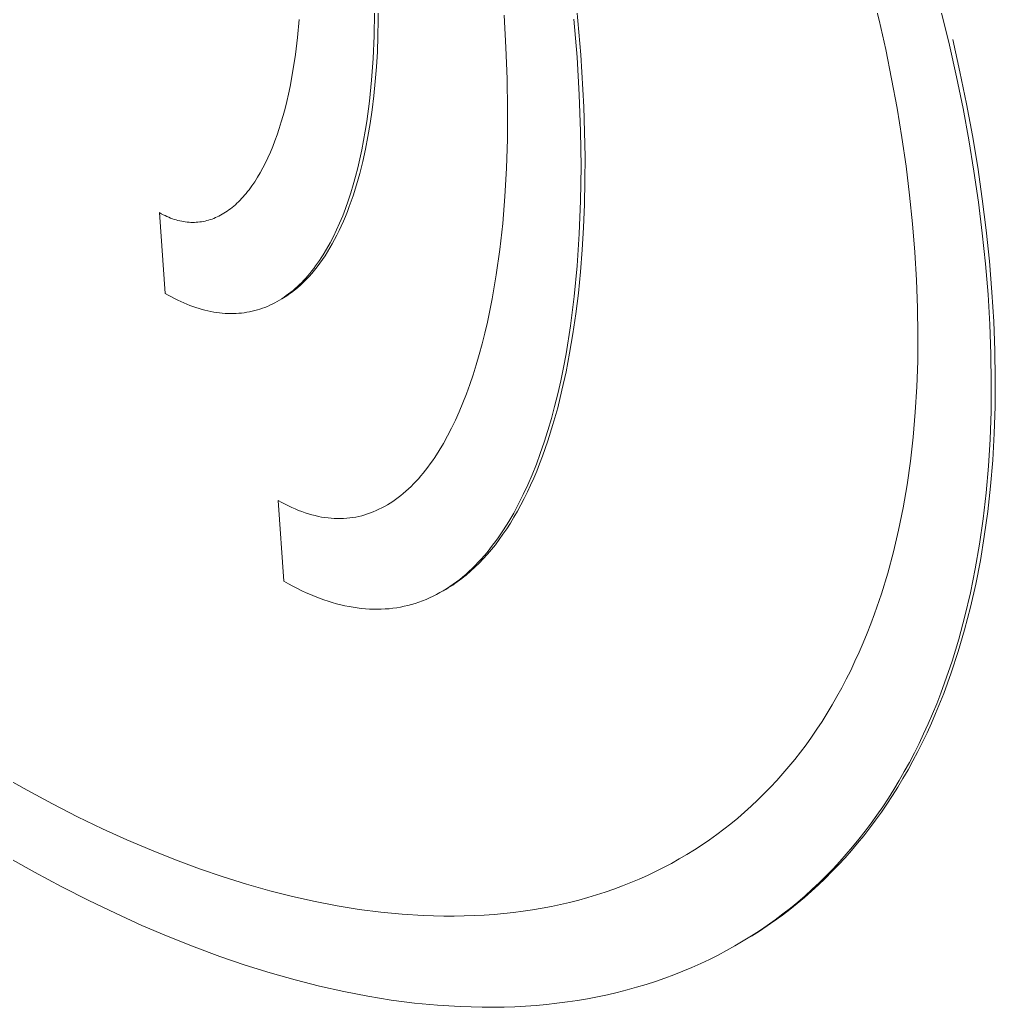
# Model space of a CAD drawing. Header units: millimetres. Extents: x -279 to 4999, y 61 to 3536.
# Drawn here: x 3593.49 to 3604.8, y 1859.25 to 1870.69 of the extents above; entities that cross this region are included whole.
import ezdxf

# ---------------------------------------------------------------- set-up
doc = ezdxf.new("R2010")
doc.units = ezdxf.units.MM
doc.layers.add('ZANO_R', color=7, linetype='Continuous', lineweight=0)

msp = doc.modelspace()

# ---------------------------------------------------------------- linework, layer by layer
at = {"layer": 'ZANO_R'}
for p, q in [((3603.451, 1870.69), (3603.279, 1871.378)), ((3604.083, 1871.138), (3604.268, 1870.399)), ((3599.931, 1871.016), (3599.996, 1870.285)), ((3597.648, 1870.876), (3597.647, 1870.688)), ((3597.602, 1870.778), (3597.598, 1870.506)), ((3599.126, 1870.373), (3599.104, 1870.747)), ((3599.914, 1870.699), (3599.951, 1870.258)), ((3596.71, 1870.489), (3596.729, 1870.697)), ((3597.647, 1870.688), (3597.643, 1870.503)), ((3603.528, 1870.348), (3603.451, 1870.69)), ((3596.686, 1870.29), (3596.71, 1870.489)), ((3597.598, 1870.506), (3597.587, 1870.244)), ((3597.643, 1870.503), (3597.636, 1870.323)), ((3599.14, 1870.009), (3599.126, 1870.373)), ((3604.268, 1870.399), (3604.35, 1870.032)), ((3604.305, 1870.463), (3604.388, 1870.091)), ((3596.658, 1870.1), (3596.686, 1870.29)), ((3597.587, 1870.244), (3597.569, 1869.991)), ((3597.636, 1870.323), (3597.625, 1870.148)), ((3599.951, 1870.258), (3599.977, 1869.824)), ((3599.996, 1870.285), (3600.03, 1869.683)), ((3603.597, 1870.007), (3603.528, 1870.348)), ((3597.625, 1870.148), (3597.612, 1869.977)), ((3596.625, 1869.919), (3596.658, 1870.1)), ((3604.35, 1870.032), (3604.424, 1869.666)), ((3604.388, 1870.091), (3604.465, 1869.72)), ((3596.606, 1869.832), (3596.625, 1869.919)), ((3597.569, 1869.991), (3597.545, 1869.748)), ((3597.612, 1869.977), (3597.595, 1869.81)), ((3599.146, 1869.653), (3599.14, 1870.009)), ((3603.66, 1869.667), (3603.597, 1870.007)), ((3596.587, 1869.747), (3596.606, 1869.832)), ((3597.595, 1869.81), (3597.575, 1869.649)), ((3599.977, 1869.824), (3599.992, 1869.402)), ((3596.567, 1869.665), (3596.587, 1869.747)), ((3597.545, 1869.748), (3597.514, 1869.515)), ((3600.03, 1869.683), (3600.043, 1869.105)), ((3604.465, 1869.72), (3604.533, 1869.351)), ((3596.523, 1869.508), (3596.545, 1869.585)), ((3596.545, 1869.585), (3596.567, 1869.665)), ((3597.575, 1869.649), (3597.552, 1869.491)), ((3599.143, 1869.307), (3599.146, 1869.653)), ((3603.715, 1869.33), (3603.66, 1869.667)), ((3604.424, 1869.666), (3604.491, 1869.301)), ((3596.499, 1869.433), (3596.523, 1869.508)), ((3597.514, 1869.515), (3597.496, 1869.402)), ((3597.552, 1869.491), (3597.526, 1869.339)), ((3596.449, 1869.29), (3596.475, 1869.36)), ((3596.475, 1869.36), (3596.499, 1869.433)), ((3597.496, 1869.402), (3597.477, 1869.292)), ((3597.526, 1869.339), (3597.498, 1869.192)), ((3599.992, 1869.402), (3599.997, 1868.992)), ((3603.764, 1868.994), (3603.715, 1869.33)), ((3604.533, 1869.351), (3604.594, 1868.983)), ((3596.396, 1869.157), (3596.423, 1869.222)), ((3596.423, 1869.222), (3596.449, 1869.29)), ((3597.477, 1869.292), (3597.456, 1869.184)), ((3599.133, 1868.971), (3599.143, 1869.307)), ((3604.491, 1869.301), (3604.551, 1868.938)), ((3596.368, 1869.094), (3596.396, 1869.157)), ((3597.456, 1869.184), (3597.433, 1869.079)), ((3597.498, 1869.192), (3597.466, 1869.049)), ((3600.043, 1869.105), (3600.042, 1868.825)), ((3596.309, 1868.975), (3596.339, 1869.033)), ((3596.339, 1869.033), (3596.368, 1869.094)), ((3597.433, 1869.079), (3597.409, 1868.977)), ((3597.466, 1869.049), (3597.431, 1868.912)), ((3599.997, 1868.992), (3599.992, 1868.595)), ((3603.805, 1868.66), (3603.764, 1868.994)), ((3604.594, 1868.983), (3604.647, 1868.618)), ((3596.215, 1868.816), (3596.247, 1868.867)), ((3596.247, 1868.867), (3596.279, 1868.92)), ((3596.279, 1868.92), (3596.309, 1868.975)), ((3597.384, 1868.877), (3597.356, 1868.78)), ((3597.409, 1868.977), (3597.384, 1868.877)), ((3597.431, 1868.912), (3597.394, 1868.779)), ((3599.115, 1868.646), (3599.133, 1868.971)), ((3604.551, 1868.938), (3604.603, 1868.578)), ((3596.166, 1868.745), (3596.182, 1868.768)), ((3596.182, 1868.768), (3596.215, 1868.816)), ((3597.356, 1868.78), (3597.328, 1868.686)), ((3597.394, 1868.779), (3597.354, 1868.652)), ((3600.042, 1868.825), (3600.036, 1868.552)), ((3596.062, 1868.62), (3596.08, 1868.639)), ((3596.08, 1868.639), (3596.097, 1868.659)), ((3596.097, 1868.659), (3596.115, 1868.68)), ((3596.115, 1868.68), (3596.132, 1868.701)), ((3596.132, 1868.701), (3596.149, 1868.723)), ((3596.149, 1868.723), (3596.166, 1868.745)), ((3597.328, 1868.686), (3597.298, 1868.594)), ((3597.354, 1868.652), (3597.311, 1868.53)), ((3599.089, 1868.331), (3599.115, 1868.646)), ((3603.84, 1868.328), (3603.805, 1868.66)), ((3595.953, 1868.518), (3595.971, 1868.533)), ((3595.971, 1868.533), (3595.99, 1868.549)), ((3595.99, 1868.549), (3596.008, 1868.566)), ((3596.008, 1868.566), (3596.026, 1868.583)), ((3596.026, 1868.583), (3596.044, 1868.601)), ((3596.044, 1868.601), (3596.062, 1868.62)), ((3597.298, 1868.594), (3597.266, 1868.506)), ((3597.311, 1868.53), (3597.289, 1868.471)), ((3599.992, 1868.595), (3599.977, 1868.212)), ((3600.036, 1868.552), (3600.025, 1868.285)), ((3604.603, 1868.578), (3604.648, 1868.219)), ((3604.647, 1868.618), (3604.693, 1868.255)), ((3595.176, 1867.521), (3595.11, 1868.457)), ((3595.11, 1868.457), (3595.131, 1868.445)), ((3595.131, 1868.445), (3595.153, 1868.433)), ((3595.153, 1868.433), (3595.175, 1868.423)), ((3595.175, 1868.423), (3595.196, 1868.413)), ((3595.196, 1868.413), (3595.218, 1868.403)), ((3595.78, 1868.408), (3595.8, 1868.418)), ((3595.8, 1868.418), (3595.819, 1868.428)), ((3595.819, 1868.428), (3595.839, 1868.439)), ((3595.839, 1868.439), (3595.858, 1868.45)), ((3595.858, 1868.45), (3595.877, 1868.462)), ((3595.877, 1868.462), (3595.896, 1868.475)), ((3595.896, 1868.475), (3595.915, 1868.489)), ((3595.915, 1868.489), (3595.934, 1868.503)), ((3595.934, 1868.503), (3595.953, 1868.518)), ((3597.234, 1868.42), (3597.199, 1868.337)), ((3597.266, 1868.506), (3597.234, 1868.42)), ((3597.266, 1868.414), (3597.242, 1868.357)), ((3597.289, 1868.471), (3597.266, 1868.414)), ((3595.218, 1868.403), (3595.239, 1868.395)), ((3595.239, 1868.395), (3595.261, 1868.387)), ((3595.261, 1868.387), (3595.282, 1868.379)), ((3595.282, 1868.379), (3595.304, 1868.373)), ((3595.304, 1868.373), (3595.325, 1868.367)), ((3595.325, 1868.367), (3595.347, 1868.362)), ((3595.347, 1868.362), (3595.368, 1868.357)), ((3595.368, 1868.357), (3595.389, 1868.353)), ((3595.389, 1868.353), (3595.41, 1868.35)), ((3595.41, 1868.35), (3595.432, 1868.347)), ((3595.432, 1868.347), (3595.453, 1868.346)), ((3595.453, 1868.346), (3595.474, 1868.344)), ((3595.474, 1868.344), (3595.495, 1868.344)), ((3595.495, 1868.344), (3595.516, 1868.344)), ((3595.516, 1868.344), (3595.537, 1868.345)), ((3595.537, 1868.345), (3595.557, 1868.347)), ((3595.557, 1868.347), (3595.578, 1868.349)), ((3595.578, 1868.349), (3595.599, 1868.352)), ((3595.599, 1868.352), (3595.619, 1868.355)), ((3595.619, 1868.355), (3595.64, 1868.36)), ((3595.64, 1868.36), (3595.66, 1868.365)), ((3595.66, 1868.365), (3595.68, 1868.37)), ((3595.68, 1868.37), (3595.7, 1868.376)), ((3595.7, 1868.376), (3595.721, 1868.383)), ((3595.721, 1868.383), (3595.741, 1868.391)), ((3595.741, 1868.391), (3595.76, 1868.399)), ((3595.76, 1868.399), (3595.78, 1868.408)), ((3597.199, 1868.337), (3597.164, 1868.257)), ((3597.218, 1868.302), (3597.193, 1868.249)), ((3597.242, 1868.357), (3597.218, 1868.302)), ((3599.055, 1868.028), (3599.089, 1868.331)), ((3603.867, 1867.998), (3603.84, 1868.328)), ((3597.127, 1868.18), (3597.088, 1868.106)), ((3597.164, 1868.257), (3597.127, 1868.18)), ((3597.167, 1868.197), (3597.141, 1868.146)), ((3597.193, 1868.249), (3597.167, 1868.197)), ((3599.977, 1868.212), (3599.953, 1867.842)), ((3600.025, 1868.285), (3600.01, 1868.025)), ((3604.648, 1868.219), (3604.685, 1867.863)), ((3604.693, 1868.255), (3604.73, 1867.894)), ((3597.088, 1868.106), (3597.048, 1868.035)), ((3597.114, 1868.096), (3597.087, 1868.049)), ((3597.141, 1868.146), (3597.114, 1868.096)), ((3597.007, 1867.967), (3596.986, 1867.934)), ((3597.03, 1867.957), (3597, 1867.913)), ((3597.048, 1868.035), (3597.007, 1867.967)), ((3597.058, 1868.002), (3597.03, 1867.957)), ((3597.087, 1868.049), (3597.058, 1868.002)), ((3599.015, 1867.736), (3599.055, 1868.028)), ((3600.01, 1868.025), (3599.99, 1867.772)), ((3603.886, 1867.673), (3603.867, 1867.998)), ((3596.921, 1867.84), (3596.899, 1867.81)), ((3596.943, 1867.871), (3596.921, 1867.84)), ((3596.97, 1867.871), (3596.94, 1867.83)), ((3596.965, 1867.902), (3596.943, 1867.871)), ((3596.986, 1867.934), (3596.965, 1867.902)), ((3597, 1867.913), (3596.97, 1867.871)), ((3599.953, 1867.842), (3599.919, 1867.487)), ((3604.685, 1867.863), (3604.714, 1867.509)), ((3604.73, 1867.894), (3604.76, 1867.535)), ((3596.83, 1867.726), (3596.807, 1867.699)), ((3596.854, 1867.753), (3596.83, 1867.726)), ((3596.877, 1867.753), (3596.845, 1867.717)), ((3596.876, 1867.781), (3596.854, 1867.753)), ((3596.899, 1867.81), (3596.876, 1867.781)), ((3596.909, 1867.791), (3596.877, 1867.753)), ((3596.94, 1867.83), (3596.909, 1867.791)), ((3598.967, 1867.457), (3599.015, 1867.736)), ((3599.99, 1867.772), (3599.966, 1867.525)), ((3596.734, 1867.624), (3596.71, 1867.601)), ((3596.744, 1867.617), (3596.71, 1867.587)), ((3596.759, 1867.648), (3596.734, 1867.624)), ((3596.778, 1867.649), (3596.744, 1867.617)), ((3596.783, 1867.673), (3596.759, 1867.648)), ((3596.812, 1867.682), (3596.778, 1867.649)), ((3596.807, 1867.699), (3596.783, 1867.673)), ((3596.845, 1867.717), (3596.812, 1867.682)), ((3603.898, 1867.354), (3603.886, 1867.673)), ((3595.213, 1867.5), (3595.176, 1867.521)), ((3595.249, 1867.48), (3595.213, 1867.5)), ((3596.581, 1867.496), (3596.555, 1867.477)), ((3596.608, 1867.515), (3596.581, 1867.496)), ((3596.654, 1867.543), (3596.582, 1867.495)), ((3596.603, 1867.505), (3596.585, 1867.493)), ((3596.621, 1867.518), (3596.603, 1867.505)), ((3596.634, 1867.535), (3596.608, 1867.515)), ((3596.639, 1867.531), (3596.621, 1867.518)), ((3596.659, 1867.556), (3596.634, 1867.535)), ((3596.675, 1867.558), (3596.639, 1867.531)), ((3596.685, 1867.578), (3596.659, 1867.556)), ((3596.71, 1867.587), (3596.675, 1867.558)), ((3596.71, 1867.601), (3596.685, 1867.578)), ((3599.966, 1867.525), (3599.937, 1867.285)), ((3604.714, 1867.509), (3604.735, 1867.16)), ((3604.76, 1867.535), (3604.78, 1867.195)), ((3595.286, 1867.461), (3595.249, 1867.48)), ((3595.322, 1867.443), (3595.286, 1867.461)), ((3595.358, 1867.427), (3595.322, 1867.443)), ((3595.393, 1867.411), (3595.358, 1867.427)), ((3595.429, 1867.396), (3595.393, 1867.411)), ((3595.464, 1867.382), (3595.429, 1867.396)), ((3595.499, 1867.369), (3595.464, 1867.382)), ((3596.39, 1867.384), (3596.362, 1867.371)), ((3596.418, 1867.397), (3596.39, 1867.384)), ((3596.446, 1867.411), (3596.418, 1867.397)), ((3596.474, 1867.427), (3596.446, 1867.411)), ((3596.501, 1867.443), (3596.474, 1867.427)), ((3596.528, 1867.459), (3596.501, 1867.443)), ((3596.555, 1867.477), (3596.528, 1867.459)), ((3596.548, 1867.469), (3596.529, 1867.458)), ((3596.566, 1867.481), (3596.548, 1867.469)), ((3596.585, 1867.493), (3596.566, 1867.481)), ((3598.912, 1867.189), (3598.967, 1867.457)), ((3599.919, 1867.487), (3599.875, 1867.145)), ((3595.534, 1867.357), (3595.499, 1867.369)), ((3595.569, 1867.346), (3595.534, 1867.357)), ((3595.604, 1867.336), (3595.569, 1867.346)), ((3595.638, 1867.327), (3595.604, 1867.336)), ((3595.672, 1867.319), (3595.638, 1867.327)), ((3595.706, 1867.312), (3595.672, 1867.319)), ((3595.739, 1867.305), (3595.706, 1867.312)), ((3595.773, 1867.3), (3595.739, 1867.305)), ((3595.806, 1867.296), (3595.773, 1867.3)), ((3595.839, 1867.292), (3595.806, 1867.296)), ((3595.872, 1867.289), (3595.839, 1867.292)), ((3595.904, 1867.288), (3595.872, 1867.289)), ((3595.936, 1867.287), (3595.904, 1867.288)), ((3595.968, 1867.287), (3595.936, 1867.287)), ((3596, 1867.288), (3595.968, 1867.287)), ((3596.032, 1867.29), (3596, 1867.288)), ((3596.063, 1867.293), (3596.032, 1867.29)), ((3596.094, 1867.297), (3596.063, 1867.293)), ((3596.125, 1867.302), (3596.094, 1867.297)), ((3596.155, 1867.307), (3596.125, 1867.302)), ((3596.186, 1867.314), (3596.155, 1867.307)), ((3596.216, 1867.321), (3596.186, 1867.314)), ((3596.245, 1867.329), (3596.216, 1867.321)), ((3596.275, 1867.339), (3596.245, 1867.329)), ((3596.304, 1867.349), (3596.275, 1867.339)), ((3596.333, 1867.359), (3596.304, 1867.349)), ((3596.362, 1867.371), (3596.333, 1867.359)), ((3599.937, 1867.285), (3599.903, 1867.053)), ((3603.902, 1867.042), (3603.898, 1867.354)), ((3598.882, 1867.061), (3598.912, 1867.189)), ((3604.735, 1867.16), (3604.747, 1866.818)), ((3604.78, 1867.195), (3604.793, 1866.86)), ((3598.851, 1866.935), (3598.882, 1867.061)), ((3599.875, 1867.145), (3599.823, 1866.819)), ((3599.903, 1867.053), (3599.865, 1866.828)), ((3603.899, 1866.736), (3603.902, 1867.042)), ((3598.818, 1866.813), (3598.851, 1866.935)), ((3598.783, 1866.694), (3598.818, 1866.813)), ((3599.823, 1866.819), (3599.793, 1866.661)), ((3599.865, 1866.828), (3599.823, 1866.61)), ((3604.747, 1866.818), (3604.752, 1866.482)), ((3604.793, 1866.86), (3604.798, 1866.532)), ((3598.747, 1866.578), (3598.783, 1866.694)), ((3603.889, 1866.436), (3603.899, 1866.736)), ((3598.709, 1866.466), (3598.747, 1866.578)), ((3599.793, 1866.661), (3599.761, 1866.507)), ((3599.823, 1866.61), (3599.776, 1866.399)), ((3598.669, 1866.357), (3598.709, 1866.466)), ((3599.761, 1866.507), (3599.727, 1866.357)), ((3604.752, 1866.482), (3604.749, 1866.153)), ((3604.798, 1866.532), (3604.795, 1866.211)), ((3598.628, 1866.252), (3598.669, 1866.357)), ((3599.727, 1866.357), (3599.691, 1866.211)), ((3599.776, 1866.399), (3599.726, 1866.196)), ((3603.871, 1866.143), (3603.889, 1866.436)), ((3598.586, 1866.15), (3598.628, 1866.252)), ((3598.542, 1866.052), (3598.586, 1866.15)), ((3599.691, 1866.211), (3599.653, 1866.069)), ((3599.726, 1866.196), (3599.671, 1866.001)), ((3603.846, 1865.856), (3603.871, 1866.143)), ((3604.749, 1866.153), (3604.738, 1865.832)), ((3604.795, 1866.211), (3604.785, 1865.896)), ((3598.496, 1865.958), (3598.542, 1866.052)), ((3599.653, 1866.069), (3599.612, 1865.931)), ((3598.45, 1865.868), (3598.496, 1865.958)), ((3599.612, 1865.931), (3599.57, 1865.797)), ((3599.671, 1866.001), (3599.612, 1865.813)), ((3604.785, 1865.896), (3604.768, 1865.588)), ((3598.352, 1865.698), (3598.401, 1865.781)), ((3598.401, 1865.781), (3598.45, 1865.868)), ((3599.57, 1865.797), (3599.525, 1865.667)), ((3599.612, 1865.813), (3599.549, 1865.634)), ((3603.814, 1865.576), (3603.846, 1865.856)), ((3604.738, 1865.832), (3604.719, 1865.517)), ((3598.301, 1865.619), (3598.352, 1865.698)), ((3599.525, 1865.667), (3599.479, 1865.541)), ((3598.248, 1865.544), (3598.275, 1865.581)), ((3598.275, 1865.581), (3598.301, 1865.619)), ((3599.517, 1865.547), (3599.483, 1865.462)), ((3599.549, 1865.634), (3599.517, 1865.547)), ((3603.775, 1865.303), (3603.814, 1865.576)), ((3604.768, 1865.588), (3604.743, 1865.286)), ((3598.139, 1865.405), (3598.167, 1865.438)), ((3598.167, 1865.438), (3598.194, 1865.472)), ((3598.194, 1865.472), (3598.221, 1865.507)), ((3598.221, 1865.507), (3598.248, 1865.544)), ((3599.479, 1865.541), (3599.43, 1865.419)), ((3599.483, 1865.462), (3599.448, 1865.379)), ((3604.719, 1865.517), (3604.692, 1865.209)), ((3598.055, 1865.312), (3598.083, 1865.342)), ((3598.083, 1865.342), (3598.111, 1865.373)), ((3598.111, 1865.373), (3598.139, 1865.405)), ((3599.43, 1865.419), (3599.38, 1865.302)), ((3599.448, 1865.379), (3599.412, 1865.299)), ((3597.937, 1865.202), (3597.967, 1865.228)), ((3597.967, 1865.228), (3597.996, 1865.255)), ((3597.996, 1865.255), (3598.026, 1865.283)), ((3598.026, 1865.283), (3598.055, 1865.312)), ((3599.38, 1865.302), (3599.327, 1865.189)), ((3599.375, 1865.22), (3599.338, 1865.144)), ((3599.412, 1865.299), (3599.375, 1865.22)), ((3603.729, 1865.037), (3603.775, 1865.303)), ((3604.692, 1865.209), (3604.658, 1864.909)), ((3604.743, 1865.286), (3604.71, 1864.992)), ((3596.553, 1864.185), (3596.487, 1865.121)), ((3596.487, 1865.121), (3596.527, 1865.099)), ((3596.527, 1865.099), (3596.566, 1865.078)), ((3597.783, 1865.089), (3597.815, 1865.109)), ((3597.815, 1865.109), (3597.846, 1865.131)), ((3597.846, 1865.131), (3597.876, 1865.154)), ((3597.876, 1865.154), (3597.907, 1865.177)), ((3597.907, 1865.177), (3597.937, 1865.202)), ((3599.327, 1865.189), (3599.273, 1865.08)), ((3599.338, 1865.144), (3599.299, 1865.069)), ((3596.566, 1865.078), (3596.606, 1865.058)), ((3596.606, 1865.058), (3596.645, 1865.039)), ((3596.645, 1865.039), (3596.684, 1865.022)), ((3596.684, 1865.022), (3596.723, 1865.006)), ((3596.723, 1865.006), (3596.762, 1864.991)), ((3596.762, 1864.991), (3596.8, 1864.978)), ((3596.8, 1864.978), (3596.839, 1864.966)), ((3597.523, 1864.964), (3597.556, 1864.976)), ((3597.556, 1864.976), (3597.589, 1864.989)), ((3597.589, 1864.989), (3597.622, 1865.003)), ((3597.622, 1865.003), (3597.655, 1865.018)), ((3597.655, 1865.018), (3597.688, 1865.034)), ((3597.688, 1865.034), (3597.72, 1865.051)), ((3597.72, 1865.051), (3597.752, 1865.069)), ((3597.752, 1865.069), (3597.783, 1865.089)), ((3599.216, 1864.975), (3599.158, 1864.875)), ((3599.273, 1865.08), (3599.216, 1864.975)), ((3599.26, 1864.997), (3599.219, 1864.927)), ((3599.299, 1865.069), (3599.26, 1864.997)), ((3603.677, 1864.777), (3603.729, 1865.037)), ((3604.71, 1864.992), (3604.671, 1864.704)), ((3596.839, 1864.966), (3596.877, 1864.955)), ((3596.877, 1864.955), (3596.914, 1864.945)), ((3596.914, 1864.945), (3596.952, 1864.936)), ((3596.952, 1864.936), (3596.99, 1864.929)), ((3596.99, 1864.929), (3597.027, 1864.923)), ((3597.027, 1864.923), (3597.064, 1864.918)), ((3597.064, 1864.918), (3597.1, 1864.915)), ((3597.1, 1864.915), (3597.137, 1864.912)), ((3597.137, 1864.912), (3597.173, 1864.911)), ((3597.173, 1864.911), (3597.209, 1864.911)), ((3597.209, 1864.911), (3597.245, 1864.913)), ((3597.245, 1864.913), (3597.281, 1864.915)), ((3597.281, 1864.915), (3597.316, 1864.919)), ((3597.316, 1864.919), (3597.351, 1864.923)), ((3597.351, 1864.923), (3597.386, 1864.929)), ((3597.386, 1864.929), (3597.42, 1864.936)), ((3597.42, 1864.936), (3597.455, 1864.944)), ((3597.455, 1864.944), (3597.489, 1864.954)), ((3597.489, 1864.954), (3597.523, 1864.964)), ((3599.158, 1864.875), (3599.098, 1864.779)), ((3599.219, 1864.927), (3599.178, 1864.859)), ((3604.658, 1864.909), (3604.616, 1864.615)), ((3599.098, 1864.779), (3599.067, 1864.733)), ((3599.136, 1864.793), (3599.092, 1864.729)), ((3599.178, 1864.859), (3599.136, 1864.793)), ((3603.617, 1864.524), (3603.677, 1864.777)), ((3599.004, 1864.644), (3598.972, 1864.601)), ((3599.036, 1864.688), (3599.004, 1864.644)), ((3599.048, 1864.668), (3599.004, 1864.608)), ((3599.067, 1864.733), (3599.036, 1864.688)), ((3599.092, 1864.729), (3599.048, 1864.668)), ((3604.671, 1864.704), (3604.625, 1864.423)), ((3598.907, 1864.519), (3598.873, 1864.479)), ((3598.94, 1864.559), (3598.907, 1864.519)), ((3598.958, 1864.551), (3598.911, 1864.497)), ((3598.972, 1864.601), (3598.94, 1864.559)), ((3599.004, 1864.608), (3598.958, 1864.551)), ((3603.551, 1864.277), (3603.617, 1864.524)), ((3604.616, 1864.615), (3604.566, 1864.329)), ((3598.805, 1864.404), (3598.771, 1864.368)), ((3598.84, 1864.441), (3598.805, 1864.404)), ((3598.864, 1864.444), (3598.816, 1864.394)), ((3598.873, 1864.479), (3598.84, 1864.441)), ((3598.911, 1864.497), (3598.864, 1864.444)), ((3604.625, 1864.423), (3604.571, 1864.149)), ((3598.7, 1864.3), (3598.664, 1864.267)), ((3598.717, 1864.3), (3598.666, 1864.256)), ((3598.735, 1864.333), (3598.7, 1864.3)), ((3598.766, 1864.346), (3598.717, 1864.3)), ((3598.771, 1864.368), (3598.735, 1864.333)), ((3598.816, 1864.394), (3598.766, 1864.346)), ((3604.566, 1864.329), (3604.51, 1864.05)), ((3596.606, 1864.155), (3596.553, 1864.185)), ((3598.608, 1864.211), (3598.478, 1864.123)), ((3598.553, 1864.177), (3598.516, 1864.15)), ((3598.562, 1864.177), (3598.535, 1864.158)), ((3598.591, 1864.206), (3598.553, 1864.177)), ((3598.588, 1864.196), (3598.562, 1864.177)), ((3598.614, 1864.215), (3598.588, 1864.196)), ((3598.627, 1864.236), (3598.591, 1864.206)), ((3598.64, 1864.236), (3598.614, 1864.215)), ((3598.664, 1864.267), (3598.627, 1864.236)), ((3598.666, 1864.256), (3598.64, 1864.236)), ((3603.478, 1864.038), (3603.551, 1864.277)), ((3596.658, 1864.127), (3596.606, 1864.155)), ((3596.709, 1864.1), (3596.658, 1864.127)), ((3596.761, 1864.075), (3596.709, 1864.1)), ((3596.812, 1864.051), (3596.761, 1864.075)), ((3598.4, 1864.074), (3598.361, 1864.052)), ((3598.439, 1864.098), (3598.4, 1864.074)), ((3598.428, 1864.09), (3598.4, 1864.074)), ((3598.455, 1864.106), (3598.428, 1864.09)), ((3598.478, 1864.123), (3598.439, 1864.098)), ((3598.482, 1864.123), (3598.455, 1864.106)), ((3598.516, 1864.15), (3598.478, 1864.123)), ((3598.509, 1864.14), (3598.482, 1864.123)), ((3598.535, 1864.158), (3598.509, 1864.14)), ((3604.571, 1864.149), (3604.511, 1863.882)), ((3596.863, 1864.029), (3596.812, 1864.051)), ((3596.914, 1864.008), (3596.863, 1864.029)), ((3596.964, 1863.988), (3596.914, 1864.008)), ((3597.014, 1863.97), (3596.964, 1863.988)), ((3597.064, 1863.953), (3597.014, 1863.97)), ((3597.113, 1863.938), (3597.064, 1863.953)), ((3598.159, 1863.957), (3598.117, 1863.942)), ((3598.2, 1863.973), (3598.159, 1863.957)), ((3598.241, 1863.991), (3598.2, 1863.973)), ((3598.281, 1864.01), (3598.241, 1863.991)), ((3598.321, 1864.03), (3598.281, 1864.01)), ((3598.361, 1864.052), (3598.321, 1864.03)), ((3603.399, 1863.806), (3603.478, 1864.038)), ((3604.51, 1864.05), (3604.446, 1863.778)), ((3597.162, 1863.924), (3597.113, 1863.938)), ((3597.211, 1863.911), (3597.162, 1863.924)), ((3597.26, 1863.9), (3597.211, 1863.911)), ((3597.308, 1863.89), (3597.26, 1863.9)), ((3597.356, 1863.882), (3597.308, 1863.89)), ((3597.403, 1863.875), (3597.356, 1863.882)), ((3597.45, 1863.869), (3597.403, 1863.875)), ((3597.497, 1863.865), (3597.45, 1863.869)), ((3597.544, 1863.862), (3597.497, 1863.865)), ((3597.59, 1863.86), (3597.544, 1863.862)), ((3597.636, 1863.859), (3597.59, 1863.86)), ((3597.681, 1863.86), (3597.636, 1863.859)), ((3597.727, 1863.863), (3597.681, 1863.86)), ((3597.771, 1863.866), (3597.727, 1863.863)), ((3597.816, 1863.871), (3597.771, 1863.866)), ((3597.86, 1863.877), (3597.816, 1863.871)), ((3597.904, 1863.885), (3597.86, 1863.877)), ((3597.947, 1863.894), (3597.904, 1863.885)), ((3597.99, 1863.904), (3597.947, 1863.894)), ((3598.033, 1863.915), (3597.99, 1863.904)), ((3598.075, 1863.928), (3598.033, 1863.915)), ((3598.117, 1863.942), (3598.075, 1863.928)), ((3604.511, 1863.882), (3604.443, 1863.621)), ((3603.357, 1863.692), (3603.399, 1863.806)), ((3604.446, 1863.778), (3604.375, 1863.514)), ((3603.313, 1863.581), (3603.357, 1863.692)), ((3604.443, 1863.621), (3604.369, 1863.368)), ((3603.268, 1863.47), (3603.313, 1863.581)), ((3604.375, 1863.514), (3604.297, 1863.257)), ((3603.221, 1863.362), (3603.268, 1863.47)), ((3603.172, 1863.256), (3603.221, 1863.362)), ((3604.369, 1863.368), (3604.288, 1863.122)), ((3603.071, 1863.048), (3603.122, 1863.151)), ((3603.122, 1863.151), (3603.172, 1863.256)), ((3604.297, 1863.257), (3604.211, 1863.007)), ((3603.018, 1862.947), (3603.071, 1863.048)), ((3604.288, 1863.122), (3604.201, 1862.883)), ((3602.963, 1862.848), (3603.018, 1862.947)), ((3604.211, 1863.007), (3604.166, 1862.886)), ((3602.907, 1862.75), (3602.963, 1862.848)), ((3604.201, 1862.883), (3604.107, 1862.652)), ((3604.166, 1862.886), (3604.119, 1862.765)), ((3602.85, 1862.654), (3602.907, 1862.75)), ((3604.119, 1862.765), (3604.071, 1862.647)), ((3602.791, 1862.56), (3602.85, 1862.654)), ((3604.071, 1862.647), (3604.02, 1862.531)), ((3604.107, 1862.652), (3604.058, 1862.538)), ((3602.668, 1862.378), (3602.73, 1862.468)), ((3602.73, 1862.468), (3602.791, 1862.56)), ((3604.02, 1862.531), (3603.968, 1862.417)), ((3604.058, 1862.538), (3604.007, 1862.427)), ((3602.605, 1862.289), (3602.668, 1862.378)), ((3603.968, 1862.417), (3603.915, 1862.304)), ((3604.007, 1862.427), (3603.954, 1862.317)), ((3602.54, 1862.203), (3602.605, 1862.289)), ((3603.915, 1862.304), (3603.86, 1862.194)), ((3603.954, 1862.317), (3603.9, 1862.21)), ((3602.406, 1862.035), (3602.473, 1862.118)), ((3602.473, 1862.118), (3602.54, 1862.203)), ((3603.86, 1862.194), (3603.803, 1862.085)), ((3603.9, 1862.21), (3603.844, 1862.104)), ((3602.336, 1861.954), (3602.406, 1862.035)), ((3603.787, 1862), (3603.728, 1861.898)), ((3603.803, 1862.085), (3603.744, 1861.978)), ((3603.844, 1862.104), (3603.787, 1862)), ((3593.281, 1861.928), (3593.576, 1861.761)), ((3602.266, 1861.875), (3602.336, 1861.954)), ((3603.728, 1861.898), (3603.668, 1861.797)), ((3603.744, 1861.978), (3603.684, 1861.874)), ((3602.12, 1861.722), (3602.194, 1861.798)), ((3602.194, 1861.798), (3602.266, 1861.875)), ((3603.622, 1861.771), (3603.559, 1861.67)), ((3603.668, 1861.797), (3603.606, 1861.699)), ((3603.684, 1861.874), (3603.622, 1861.771)), ((3593.576, 1861.761), (3593.87, 1861.603)), ((3602.046, 1861.649), (3602.12, 1861.722)), ((3603.559, 1861.67), (3603.494, 1861.571)), ((3603.606, 1861.699), (3603.542, 1861.602)), ((3593.87, 1861.603), (3594.16, 1861.455)), ((3601.892, 1861.507), (3601.969, 1861.577)), ((3601.969, 1861.577), (3602.046, 1861.649)), ((3603.494, 1861.571), (3603.427, 1861.474)), ((3603.542, 1861.602), (3603.478, 1861.508)), ((3594.16, 1861.455), (3594.449, 1861.316)), ((3601.733, 1861.373), (3601.813, 1861.439)), ((3601.813, 1861.439), (3601.892, 1861.507)), ((3603.427, 1861.474), (3603.359, 1861.379)), ((3603.478, 1861.508), (3603.411, 1861.415)), ((3594.449, 1861.316), (3594.734, 1861.186)), ((3601.651, 1861.309), (3601.733, 1861.373)), ((3603.343, 1861.324), (3603.274, 1861.235)), ((3603.359, 1861.379), (3603.289, 1861.286)), ((3603.411, 1861.415), (3603.343, 1861.324)), ((3601.485, 1861.187), (3601.569, 1861.247)), ((3601.569, 1861.247), (3601.651, 1861.309)), ((3603.274, 1861.235), (3603.203, 1861.147)), ((3603.289, 1861.286), (3603.218, 1861.195)), ((3594.734, 1861.186), (3595.017, 1861.066)), ((3601.312, 1861.072), (3601.399, 1861.128)), ((3601.399, 1861.128), (3601.485, 1861.187)), ((3603.145, 1861.106), (3603.071, 1861.019)), ((3603.203, 1861.147), (3603.131, 1861.062)), ((3603.218, 1861.195), (3603.145, 1861.106)), ((3593.664, 1860.812), (3593.347, 1860.991)), ((3595.017, 1861.066), (3595.297, 1860.954)), ((3601.135, 1860.965), (3601.224, 1861.017)), ((3601.224, 1861.017), (3601.312, 1861.072)), ((3603.057, 1860.979), (3602.982, 1860.897)), ((3603.071, 1861.019), (3602.995, 1860.934)), ((3603.131, 1861.062), (3603.057, 1860.979)), ((3595.297, 1860.954), (3595.574, 1860.851)), ((3600.86, 1860.819), (3600.953, 1860.866)), ((3600.953, 1860.866), (3601.045, 1860.914)), ((3601.045, 1860.914), (3601.135, 1860.965)), ((3602.982, 1860.897), (3602.905, 1860.818)), ((3602.995, 1860.934), (3602.918, 1860.851)), ((3593.979, 1860.643), (3593.664, 1860.812)), ((3595.574, 1860.851), (3595.849, 1860.758)), ((3595.849, 1860.758), (3596.12, 1860.673)), ((3600.671, 1860.732), (3600.766, 1860.775)), ((3600.766, 1860.775), (3600.86, 1860.819)), ((3602.827, 1860.74), (3602.748, 1860.664)), ((3602.839, 1860.77), (3602.759, 1860.691)), ((3602.905, 1860.818), (3602.827, 1860.74)), ((3602.918, 1860.851), (3602.839, 1860.77)), ((3594.292, 1860.484), (3593.979, 1860.643)), ((3596.12, 1860.673), (3596.388, 1860.597)), ((3600.377, 1860.616), (3600.476, 1860.652)), ((3600.476, 1860.652), (3600.574, 1860.691)), ((3600.574, 1860.691), (3600.671, 1860.732)), ((3602.748, 1860.664), (3602.667, 1860.59)), ((3602.759, 1860.691), (3602.677, 1860.614)), ((3596.388, 1860.597), (3596.652, 1860.53)), ((3596.652, 1860.53), (3596.914, 1860.471)), ((3599.97, 1860.489), (3600.074, 1860.518)), ((3600.074, 1860.518), (3600.176, 1860.548)), ((3600.176, 1860.548), (3600.277, 1860.581)), ((3600.277, 1860.581), (3600.377, 1860.616)), ((3602.585, 1860.519), (3602.502, 1860.449)), ((3602.594, 1860.539), (3602.509, 1860.466)), ((3602.667, 1860.59), (3602.585, 1860.519)), ((3602.677, 1860.614), (3602.594, 1860.539)), ((3594.601, 1860.335), (3594.292, 1860.484)), ((3596.914, 1860.471), (3597.171, 1860.422)), ((3597.171, 1860.422), (3597.426, 1860.381)), ((3599.545, 1860.394), (3599.653, 1860.415)), ((3599.653, 1860.415), (3599.76, 1860.438)), ((3599.76, 1860.438), (3599.865, 1860.462)), ((3599.865, 1860.462), (3599.97, 1860.489)), ((3602.502, 1860.449), (3602.417, 1860.381)), ((3602.509, 1860.466), (3602.423, 1860.395)), ((3594.908, 1860.195), (3594.601, 1860.335)), ((3597.426, 1860.381), (3597.677, 1860.348)), ((3597.677, 1860.348), (3597.924, 1860.325)), ((3597.924, 1860.325), (3598.167, 1860.309)), ((3598.167, 1860.309), (3598.407, 1860.303)), ((3598.407, 1860.303), (3598.525, 1860.302)), ((3598.525, 1860.302), (3598.643, 1860.304)), ((3598.643, 1860.304), (3598.759, 1860.308)), ((3598.759, 1860.308), (3598.874, 1860.314)), ((3598.874, 1860.314), (3598.989, 1860.323)), ((3598.989, 1860.323), (3599.102, 1860.333)), ((3599.102, 1860.333), (3599.214, 1860.345)), ((3599.214, 1860.345), (3599.325, 1860.36)), ((3599.325, 1860.36), (3599.436, 1860.376)), ((3599.436, 1860.376), (3599.545, 1860.394)), ((3602.33, 1860.315), (3602.243, 1860.251)), ((3602.335, 1860.327), (3602.246, 1860.26)), ((3602.417, 1860.381), (3602.33, 1860.315)), ((3602.423, 1860.395), (3602.335, 1860.327)), ((3595.212, 1860.066), (3594.908, 1860.195)), ((3602.156, 1860.195), (3602.064, 1860.133)), ((3602.154, 1860.189), (3602.064, 1860.128)), ((3602.243, 1860.251), (3602.154, 1860.189)), ((3602.246, 1860.26), (3602.156, 1860.195)), ((3602.267, 1860.268), (3602.157, 1860.194)), ((3595.512, 1859.946), (3595.212, 1860.066)), ((3601.971, 1860.072), (3601.877, 1860.014)), ((3602.064, 1860.133), (3601.971, 1860.072)), ((3602.064, 1860.128), (3601.972, 1860.07)), ((3595.81, 1859.835), (3595.512, 1859.946)), ((3601.781, 1859.957), (3601.684, 1859.903)), ((3601.877, 1860.014), (3601.781, 1859.957)), ((3596.104, 1859.735), (3595.81, 1859.835)), ((3601.585, 1859.851), (3601.486, 1859.801)), ((3601.684, 1859.903), (3601.585, 1859.851)), ((3596.395, 1859.644), (3596.104, 1859.735)), ((3601.384, 1859.753), (3601.282, 1859.707)), ((3601.486, 1859.801), (3601.384, 1859.753)), ((3596.683, 1859.562), (3596.395, 1859.644)), ((3601.073, 1859.622), (3600.967, 1859.582)), ((3601.178, 1859.663), (3601.073, 1859.622)), ((3601.282, 1859.707), (3601.178, 1859.663)), ((3596.967, 1859.49), (3596.683, 1859.562)), ((3597.248, 1859.427), (3596.967, 1859.49)), ((3600.751, 1859.51), (3600.641, 1859.477)), ((3600.86, 1859.545), (3600.751, 1859.51)), ((3600.967, 1859.582), (3600.86, 1859.545)), ((3597.525, 1859.374), (3597.248, 1859.427)), ((3597.798, 1859.33), (3597.525, 1859.374)), ((3600.189, 1859.367), (3600.073, 1859.345)), ((3600.304, 1859.391), (3600.189, 1859.367)), ((3600.417, 1859.417), (3600.304, 1859.391)), ((3600.53, 1859.446), (3600.417, 1859.417)), ((3600.641, 1859.477), (3600.53, 1859.446)), ((3598.067, 1859.295), (3597.798, 1859.33)), ((3598.333, 1859.27), (3598.067, 1859.295)), ((3598.594, 1859.253), (3598.333, 1859.27)), ((3598.851, 1859.246), (3598.594, 1859.253)), ((3599.229, 1859.252), (3599.105, 1859.248)), ((3599.353, 1859.259), (3599.229, 1859.252)), ((3599.476, 1859.268), (3599.353, 1859.259)), ((3599.598, 1859.279), (3599.476, 1859.268)), ((3599.718, 1859.292), (3599.598, 1859.279)), ((3599.838, 1859.307), (3599.718, 1859.292)), ((3599.956, 1859.325), (3599.838, 1859.307)), ((3600.073, 1859.345), (3599.956, 1859.325)), ((3598.979, 1859.246), (3598.851, 1859.246)), ((3599.105, 1859.248), (3598.979, 1859.246))]:
    msp.add_line(p, q, dxfattribs=at)

doc.saveas('drawing.dxf')
